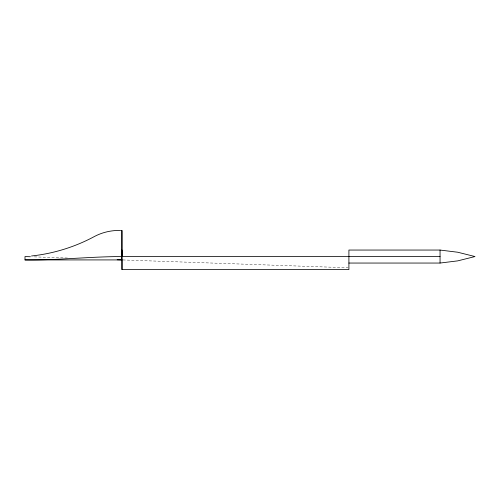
<?xml version="1.0" encoding="UTF-8"?>
<svg xmlns="http://www.w3.org/2000/svg" width="500" height="500" viewBox="0 0 500 500"><rect width="100%" height="100%" fill="white"/><g stroke="black" fill="none" stroke-linecap="round" stroke-linejoin="round"><path stroke-width="0.38" stroke-dasharray="2.5 1.88" d="M34.294 256.875L68.425 258.056M122.856 259.944L348.125 267.787"/><path stroke-width="0.75" d="M31.494 255.981C53.55 253.637 75.125 246.938 94.631 236.394C102.6 232.231 111.644 230.169 120.625 230.475M348.906 263.05L440.05 263.05L457.725 260.869L475 256.55L457.725 252.231L440.05 250.05L348.906 250.05L348.906 269.556L121.906 269.556L121.906 256.55M30.425 256.737L25 256.55L25 259.919C57.413 260.338 89.688 256.606 122.075 256.55L122.075 230.538L121.494 230.506M117.175 259.75L121.931 259.919M440.05 256.55L121.788 256.55L121.788 230.525M25 259.919L122.075 259.919L122.075 269.556M121.906 259.919L121.788 249.812L121.931 256.55M440.05 250.05L440.05 263.05"/></g></svg>
